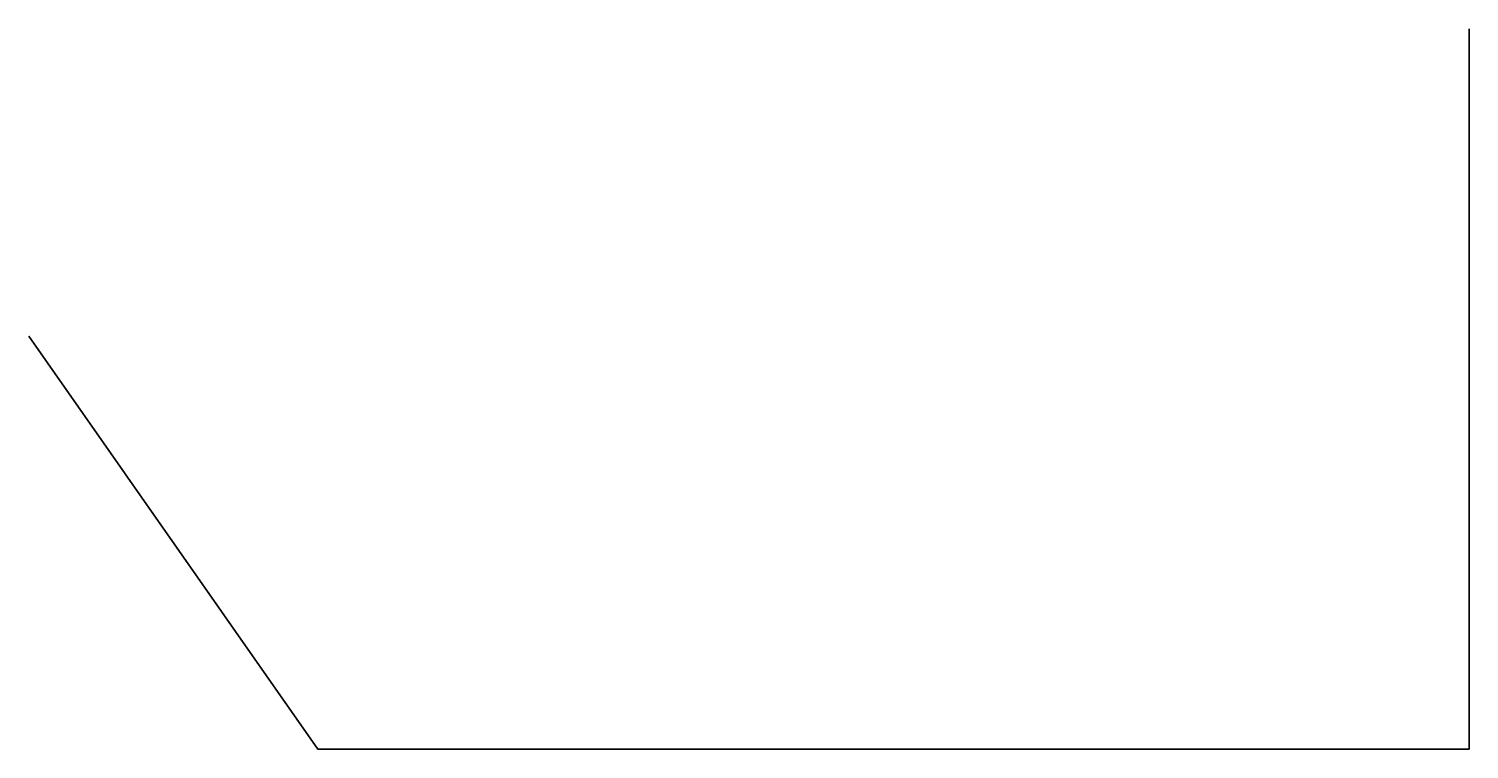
# Model space of a CAD drawing. Header units: millimetres. Extents: x -2008 to 8000, y 0 to 5000.
import ezdxf

# ---------------------------------------------------------------- set-up
doc = ezdxf.new("R2010")
doc.units = ezdxf.units.MM

msp = doc.modelspace()

# ---------------------------------------------------------------- linework, layer by layer
at = {"layer": 'ANGLED'}
msp.add_polyline3d([(0, 0, 0), (-2008, 2867, 0), (-2008, 2867, 4200), (0, 0, 4200)], close=True, dxfattribs=at)
at = {"layer": 'FRONT'}
msp.add_polyline3d([(0, 0, 0), (8000, 0, 0), (8000, 0, 4200), (0, 0, 4200)], close=True, dxfattribs=at)
at = {"layer": 'FRONT__OPENING'}
for points in [[(1100, 0, 1100), (2900, 0, 1100), (2900, 0, 2900), (1100, 0, 2900)], [(4700, 0, 1100), (6500, 0, 1100), (6500, 0, 2900), (4700, 0, 2900)]]:
    msp.add_polyline3d(points, close=True, dxfattribs=at)
at = {"layer": 'RETURN'}
msp.add_polyline3d([(8000, 0, 0), (8000, 5000, 0), (8000, 5000, 4200), (8000, 0, 4200)], close=True, dxfattribs=at)
at = {"layer": 'RETURN__OPENING'}
msp.add_polyline3d([(8000, 1500, 0), (8000, 3000, 0), (8000, 3000, 2600), (8000, 1500, 2600)], close=True, dxfattribs=at)

doc.saveas('drawing.dxf')
